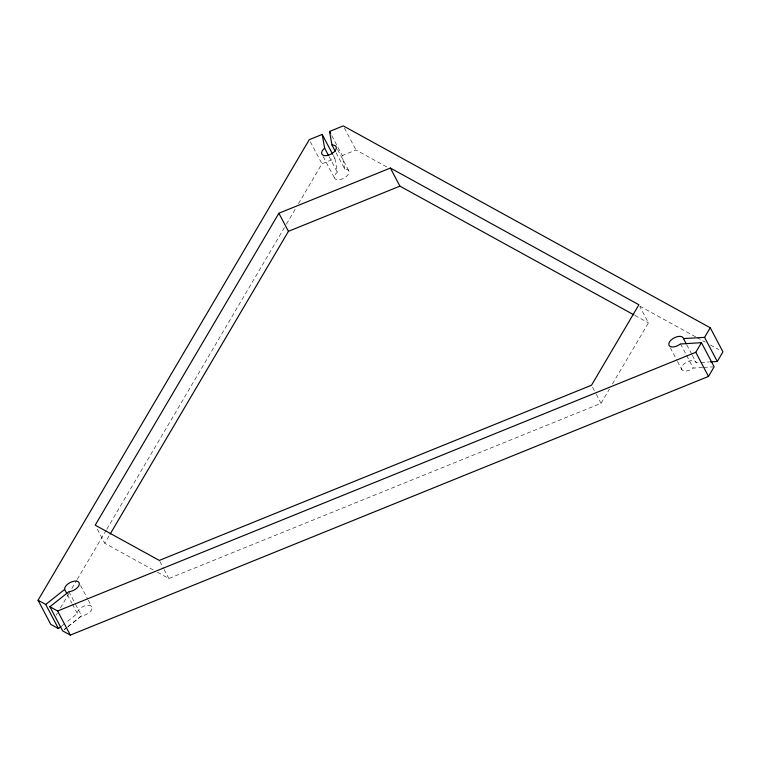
<?xml version="1.0" encoding="UTF-8"?>
<svg xmlns="http://www.w3.org/2000/svg" width="761" height="761" viewBox="0 0 761 761"><rect width="100%" height="100%" fill="white"/><g stroke="black" fill="none" stroke-linecap="round" stroke-linejoin="round"><path stroke-width="0.57" stroke-dasharray="3.81 2.85" d="M56.19 615.145L57.398 613.1M60.414 607.982L68.842 593.647M71.857 588.529L76.68 580.348M77.28 579.321L106.217 530.198M106.816 529.171L285.813 225.199M286.412 224.181L295.449 208.828M298.464 203.71L321.97 163.796L334.916 158.545L333.261 155.396M153.341 569.979L104.742 543.24L109.565 535.059M157.479 572.253L168.856 578.512L601.057 403.311L609.447 389.052M612.453 383.953L648.439 322.845L639.953 306.769M334.916 158.545L337.351 172.252L336.039 173.479A8.048 4.281 -27.8 0 0 337.456 179.786A8.048 4.281 -27.8 0 0 348.091 174.573A8.048 4.281 -27.8 0 0 344.828 169.17L335.858 152.409M702.536 367.458L693.1 368.105A8.048 4.281 -27.8 0 1 682.455 370.35A8.048 4.281 -27.8 0 1 685.747 362.655A8.048 4.281 -27.8 0 1 695.811 361.751L696.182 362.683L699.701 362.483M64.428 629.442L67.139 627.292M68.043 626.569L81.608 615.82L83.396 615.544A8.048 4.281 -27.8 0 0 92.052 608.343A8.048 4.281 -27.8 0 0 84.69 605.861A8.048 4.281 -27.8 0 0 77.318 613.499L65.636 622.869M62.031 625.713L64.742 623.582M64.285 629.518L67.016 627.359M67.929 626.636L81.608 615.82L74.968 603.235M344.704 169.189L342.279 155.558L355.986 150.003L387.168 167.163M700.871 362.417L709.081 361.951M703.697 367.392L712.99 366.869M639.782 306.122L695.925 336.999M696.962 337.57L705.276 342.146M710.479 345.009L718.793 349.584M634.912 315.415L648.439 322.845M686.783 344.857L691.939 354.417M692.31 355.339L696.182 362.683M680.515 343.867L686.042 354.35M686.603 355.397L693.233 367.982M670.308 347.787L676.938 360.372M677.49 361.418L681.913 369.808M592.581 387.225L595.758 393.256M596.282 394.265L601.057 403.311M344.372 127.981L355.986 150.003M331.777 135.639L342.279 155.558M337.589 149.489L348.643 170.464M329.056 156.528L337.351 172.252M323.14 156.49L334.745 178.512M310.355 141.774L321.97 163.796M159.848 561.428L163.558 568.457M164.091 569.466L168.856 578.512M97.332 529.171L104.742 543.24M80.571 585.513L87.762 599.145M88.314 600.191L91.634 606.488M68.89 591.697L74.416 602.189M67.406 594.722L71.829 603.112M72.381 604.158L77.356 613.594"/><path stroke-width="1.14" d="M61.137 626.427L58.426 628.567L50.768 624.353L38.05 600.239L309.251 139.672L322.198 134.431L332.709 154.35M278.878 213.242L95.211 525.157L159.315 560.419L591.516 385.218L638.898 304.761L390.374 168.048L278.878 213.242L288.419 231.334L110.164 534.041M49.903 606.755L57.608 610.997L695.782 352.295L701.442 342.678L714.16 366.802L708.491 376.419L70.326 635.112L62.621 630.879L49.903 606.755L68.89 591.697L70.678 591.43A8.048 4.281 -27.8 0 0 79.334 584.22A8.048 4.281 -27.8 0 0 71.972 581.737A8.048 4.281 -27.8 0 0 64.599 589.375L66.854 593.675M701.442 342.678L680.382 343.991A8.048 4.281 -27.8 0 1 669.747 346.236A8.048 4.281 -27.8 0 1 673.028 338.531A8.048 4.281 -27.8 0 1 683.093 337.637L683.464 338.559L704.572 337.37L710.232 327.753L343.268 125.888L329.57 131.444L331.986 145.066L335.306 151.363M710.251 361.884L717.29 361.485L722.95 351.867L710.232 327.753M322.198 134.431L324.633 148.138L323.32 149.356A8.048 4.281 -27.8 0 0 324.738 155.663A8.048 4.281 -27.8 0 0 335.382 150.45A8.048 4.281 -27.8 0 0 332.11 145.056L331.986 145.066M38.05 600.239L45.717 604.453L64.647 589.48M288.419 231.334L399.906 186.141L633.875 314.845M704.572 337.37L717.29 361.485M695.782 352.295L708.491 376.419M683.464 338.559L686.232 343.801M390.374 168.048L399.906 186.141M329.57 131.444L330.674 133.536M324.633 148.138L328.505 155.482M57.608 610.997L70.326 635.112M45.717 604.453L58.426 628.567"/></g></svg>
